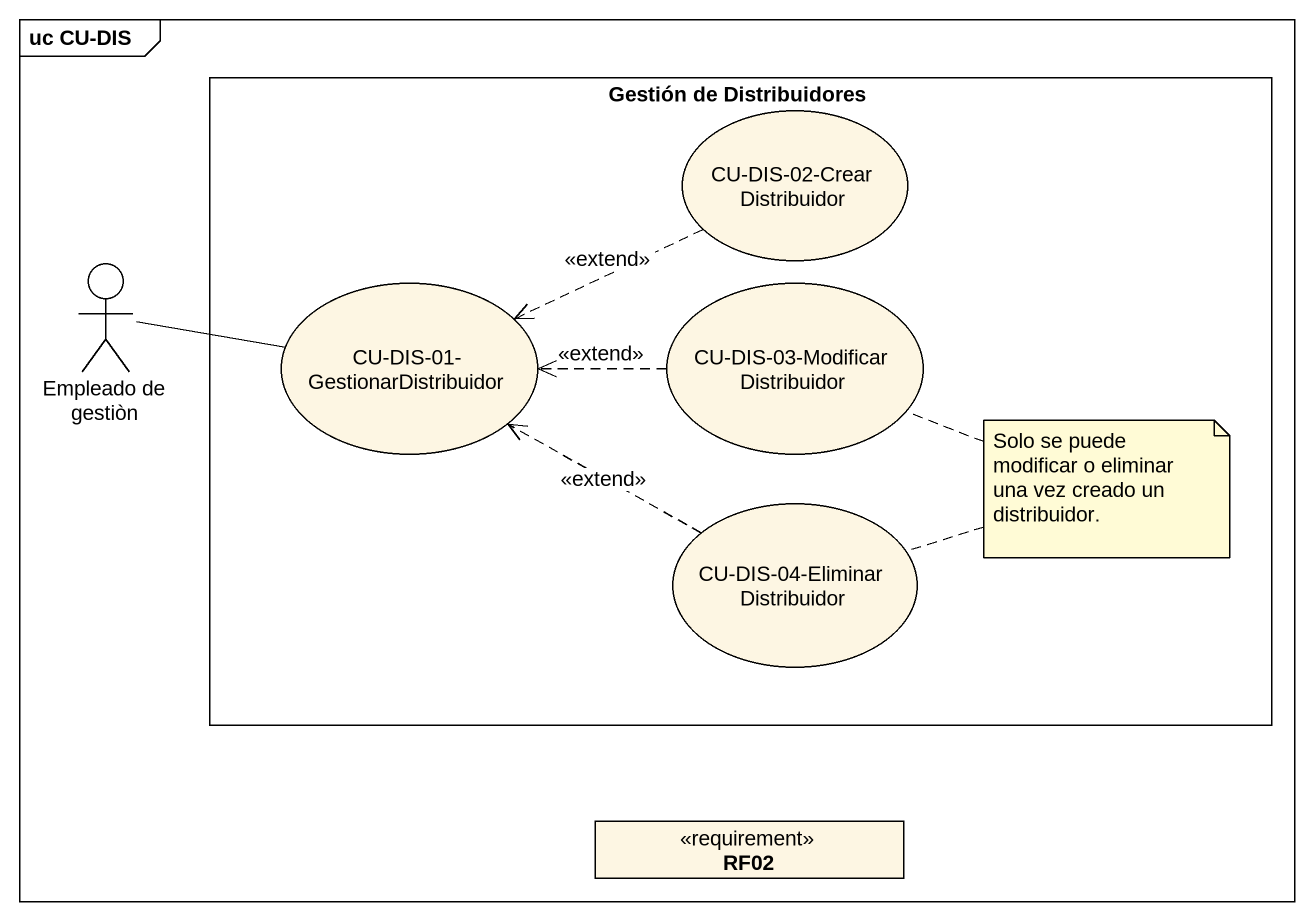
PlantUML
@startuml
mainframe uc CU-DIS
allowmixing
hide circle
hide empty members
rectangle "Gestión de Distribuidores" as Gestión_de_Distribuidores {
  usecase "CU-DIS-02-CrearDistribuidor" as CU_DIS_02_CrearDistribuidor
  usecase "CU-DIS-01-GestionarDistribuidor" as CU_DIS_01
  usecase "CU-DIS-03-ModificarDistribuidor" as CU_DIS_03
  usecase "CU-DIS-04-EliminarDistribuidor" as CU_DIS_04
}
actor "Empleado de gestiòn" as Empleado_de_gestiòn
class RF02 <<requirement>>
CU_DIS_02_CrearDistribuidor .left.> CU_DIS_01 : <<extend>>
Empleado_de_gestiòn -right- CU_DIS_01
CU_DIS_03 .left.> CU_DIS_01 : <<extend>>
CU_DIS_04 .left.> CU_DIS_01 : <<extend>>
note as N1
  Solo se puede modificar o eliminar una vez creado un distribuidor.
end note
N1 .. CU_DIS_03
N1 .. CU_DIS_04
@enduml
